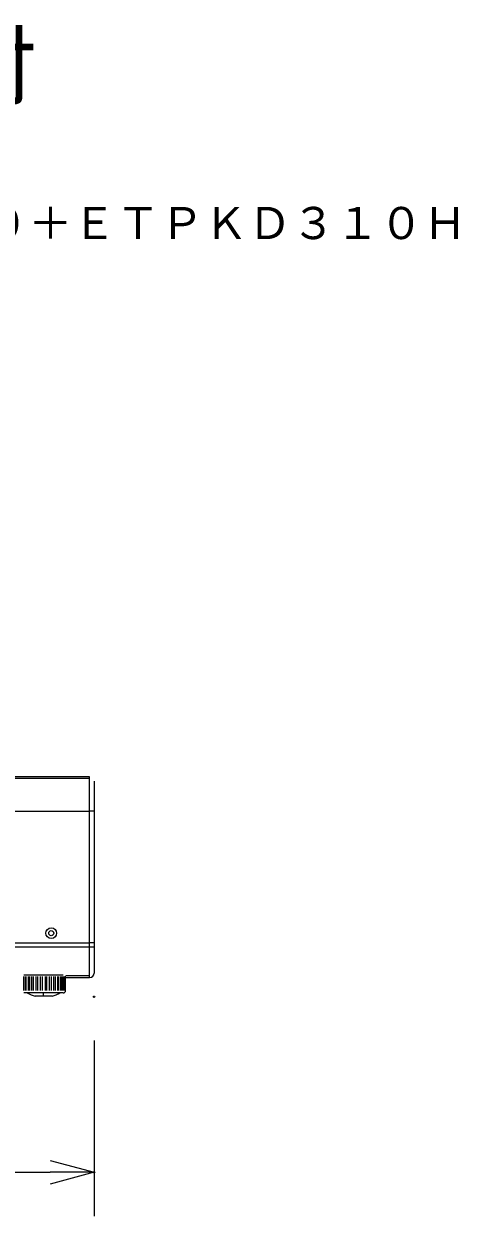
# Model space of a CAD drawing. Units: millimetres, scale not verified. Extents: x -62 to 63, y -57 to 57.
# Drawn here: x 35.9 to 55.7, y 2.4 to 56.7 of the extents above; entities that cross this region are included whole.
import ezdxf
from ezdxf.enums import TextEntityAlignment as Align

# ---------------------------------------------------------------- set-up
doc = ezdxf.new("R2010")
doc.units = ezdxf.units.MM
doc.header["$LTSCALE"] = 0.125
doc.header["$PDMODE"] = 32
doc.header["$PDSIZE"] = 0.0625
for name, color, linetype, lineweight in [('0-0_0', 7, 'Continuous', 18), ('0-4_GAIKEI', 7, 'Continuous', 18), ('0-5_SUNPO', 7, 'Continuous', 18)]:
    doc.layers.add(name, color=color, linetype=linetype, lineweight=lineweight)
for name, color, linetype in [('0-1_DEFPOINTS', 7, 'Continuous'), ('0-3_MOJI1', 7, 'Continuous'), ('0-6_TOUROKU', 7, 'Continuous')]:
    doc.layers.add(name, color=color, linetype=linetype)
doc.styles.add('ＭＳ ゴシック', font='')
doc.styles.get('ＭＳ ゴシック').set_extended_font_data('MS Gothic')

# ---------------------------------------------------------------- blocks, each defined once
blk = doc.blocks.new('_OPEN30')
at = {"layer": '0-0_0'}
blk.add_line((0, 0), (-1, 0), dxfattribs=at)
blk.add_lwpolyline([(-1, 0.26795), (0, 0), (-1, -0.26795)], dxfattribs=at)
blk = doc.blocks.new('D5')
at = {"layer": '0-1_DEFPOINTS'}
for p in [(11.0261, 9.0107), (38.4511, 9.0107), (38.4511, 1.0107)]:
    blk.add_point(p, dxfattribs=at)
at = {"layer": '0-5_SUNPO'}
for p, q in [((11.0261, 7.0107), (11.0261, -0.9893)), ((38.4511, 7.0107), (38.4511, -0.9893)), ((13.0261, 1.0107), (36.4511, 1.0107))]:
    blk.add_line(p, q, dxfattribs=at)
at = {"layer": '0-5_SUNPO', "xscale": 2, "yscale": 2, "rotation": 180}
blk.add_blockref('_OPEN30', (11.0261, 1.0107), dxfattribs=at)
at = {"layer": '0-5_SUNPO', "xscale": 2, "yscale": 2}
blk.add_blockref('_OPEN30', (38.4511, 1.0107), dxfattribs=at)
at = {"layer": '0-5_SUNPO', "style": 'ＭＳ ゴシック'}
blk.add_text('548.5', height=1.833, dxfattribs=at).set_placement((21.6136, 1.5107), align=Align.BOTTOM_LEFT)

msp = doc.modelspace()

# ---------------------------------------------------------------- linework, layer by layer
at = {"layer": '0-4_GAIKEI'}
for p, q in [((38.8899, 22.4256), (12.2887, 22.4256)), ((39.0899, 22.2256), (39.0899, 22.1563)), ((39.0899, 22.1563), (39.0899, 20.8564)), ((39.0899, 20.8564), (39.0899, 14.8498)), ((39.0899, 14.8498), (39.0899, 14.6756)), ((39.0899, 14.6756), (39.0899, 13.5498)), ((35.8911, 12.6755), (35.8911, 13.3255)), ((35.9609, 12.6755), (35.9609, 13.3255)), ((36.0019, 12.6755), (36.0019, 13.3255)), ((36.0953, 12.6755), (36.0953, 13.3255)), ((36.1471, 13.3255), (36.1471, 12.6755)), ((36.26, 12.6755), (36.26, 13.3255)), ((36.3204, 13.3255), (36.3204, 12.6755)), ((36.4479, 12.6755), (36.4479, 13.3255)), ((36.5142, 13.3255), (36.5142, 12.6755)), ((36.6508, 12.6755), (36.6508, 13.3255)), ((36.7201, 13.3255), (36.7201, 12.6755)), ((36.8597, 13.3255), (36.8597, 12.6755)), ((36.9291, 13.3255), (36.9291, 12.6755)), ((37.0656, 12.6755), (37.0656, 13.3255)), ((37.1319, 13.3255), (37.1319, 12.6755)), ((37.2594, 12.6755), (37.2594, 13.3255)), ((37.3198, 13.3255), (37.3198, 12.6755)), ((37.4327, 12.6755), (37.4327, 13.3255)), ((37.4845, 12.6755), (37.4845, 13.3255)), ((37.578, 12.6755), (37.578, 13.3255)), ((37.6189, 12.6755), (37.6189, 13.3255)), ((37.6887, 12.6755), (37.6887, 13.3255)), ((37.7171, 12.6755), (37.7171, 13.3255)), ((37.7602, 12.6755), (37.7602, 13.3255)), ((37.7899, 13.2756), (38.8899, 13.2756)), ((39.0899, 13.5498), (39.0899, 13.4756)), ((36.7899, 12.5955), (36.7899, 12.5755))]:
    msp.add_line(p, q, dxfattribs=at)
at = {"layer": '0-4_GAIKEI', "color": 1}
for p, q in [((12.2887, 22.3563), (38.8899, 22.3563)), ((38.8899, 22.3563), (38.8899, 22.4256)), ((38.8899, 20.8564), (38.8899, 22.3563)), ((30.3163, 20.8564), (38.8899, 20.8564)), ((39.0899, 20.8564), (38.8899, 20.8564)), ((38.8899, 14.8498), (38.8899, 20.8564)), ((30.3163, 14.8498), (38.8899, 14.8498)), ((30.3163, 14.6756), (38.8899, 14.6756)), ((39.0899, 14.8498), (38.8899, 14.8498)), ((38.8899, 14.6756), (38.8899, 14.8498)), ((38.8899, 14.6756), (39.0899, 14.6756)), ((38.8899, 13.3498), (38.8899, 14.6756)), ((39.0099, 14.6755), (39.0099, 14.6756)), ((39.0299, 14.6756), (39.0299, 14.6754)), ((37.5363, 13.3905), (37.6859, 13.3905)), ((37.7893, 13.3255), (37.7899, 13.3255)), ((37.7899, 12.6755), (37.7899, 13.3255)), ((38.8899, 13.3499), (37.8184, 13.3499)), ((38.8899, 13.2756), (38.8899, 13.3498)), ((36.7899, 12.5755), (35.8899, 12.5755)), ((37.6899, 12.5755), (36.7899, 12.5755)), ((36.7899, 12.4255), (36.7899, 12.5755)), ((37.6899, 12.5755), (37.6899, 12.5755)), ((36.7899, 12.4255), (36.4059, 12.4255)), ((37.174, 12.4255), (36.7899, 12.4255)), ((37.174, 12.4255), (37.174, 12.4255))]:
    msp.add_line(p, q, dxfattribs=at)
msp.add_lwpolyline([(35.8941, 13.3905), (36.0435, 13.3905), (36.7899, 13.3905), (37.5363, 13.3905)], dxfattribs=at)
at = {"layer": '0-4_GAIKEI'}
for radius in [0.2462, 0.115]:
    msp.add_circle((37.1399, 15.2956), radius, dxfattribs=at)
at = {"layer": '0-4_GAIKEI', "color": 1}
for centre, radius, start, end in [((37.7399, 13.3255), 0.05, 359.99998, 40.35933), ((36.7899, 13.8755), 1.5, 240.07354, 255.16487), ((36.7899, 13.8755), 1.5, 284.83511, 299.92644), ((37.6899, 12.6755), 0.1, 270, 359.99998)]:
    msp.add_arc(centre, radius, start, end, dxfattribs=at)
at = {"layer": '0-4_GAIKEI'}
msp.add_arc((38.8899, 13.4756), 0.2, 270, 359.99392, dxfattribs=at)

# ---------------------------------------------------------------- block references
at = {"layer": '0-5_SUNPO'}
msp.add_blockref('D5', (0.6388, 3.3855), dxfattribs=at)

# ---------------------------------------------------------------- texts
at = {"layer": '0-3_MOJI1', "style": 'ＭＳ ゴシック'}
msp.add_text('ＤＬＰ方式プロジェクター天吊り金具付', height=2.933, dxfattribs=at).set_placement((-35.4974, 52.4946), align=Align.BOTTOM_LEFT)
at = {"layer": '0-6_TOUROKU', "style": 'ＭＳ ゴシック'}
msp.add_text('ＰＴＤＷ８３００＋ＥＴＰＫＤ３１０Ｈ', height=1.466, dxfattribs=at).set_placement((20.1026, 46.4946), align=Align.BOTTOM_LEFT)

doc.saveas('drawing.dxf')
